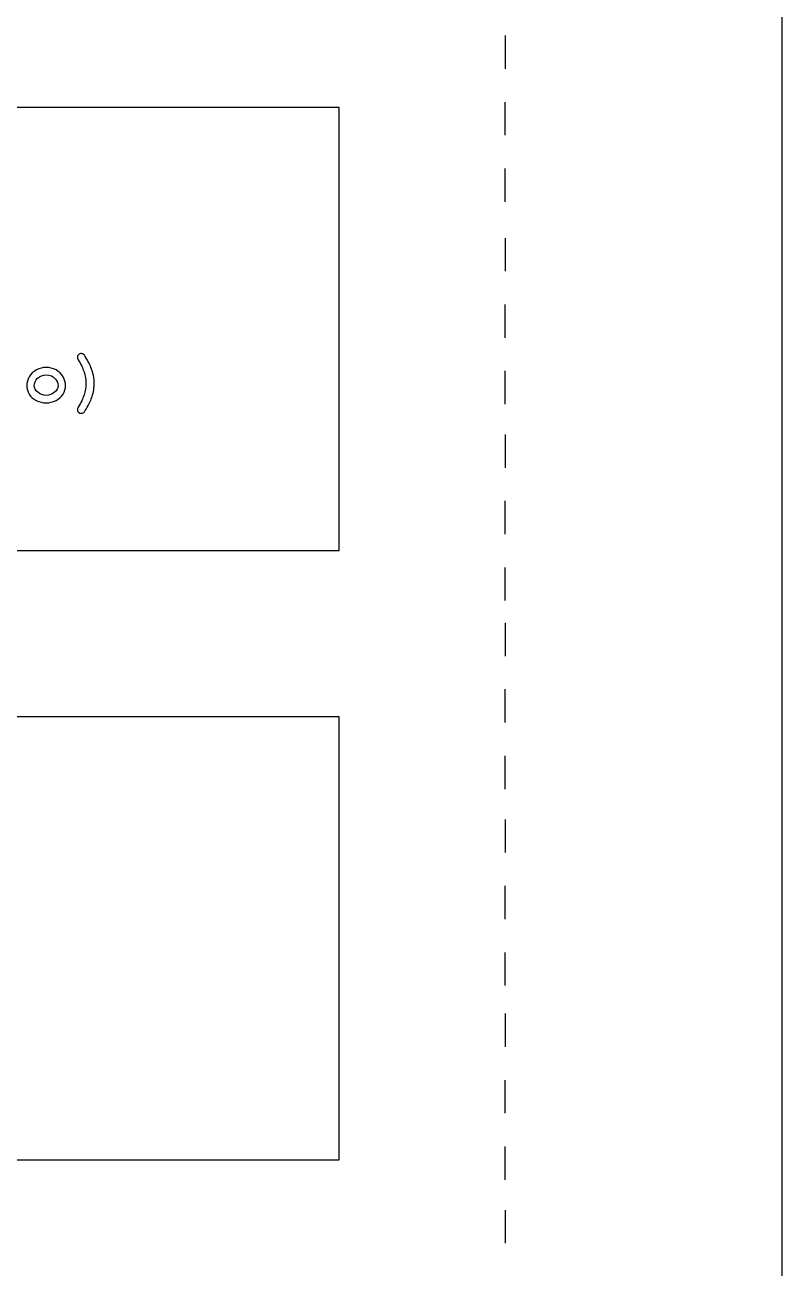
# Model space of a CAD drawing. Header units: millimetres. Extents: x 20 to 629, y 4 to 485.
# Drawn here: x 251.6 to 320, y 145.2 to 257.4 of the extents above; entities that cross this region are included whole.
import ezdxf

# ---------------------------------------------------------------- set-up
doc = ezdxf.new("R2010")
doc.units = ezdxf.units.MM
doc.header["$MEASUREMENT"] = 0
doc.layers.add('incisione', color=6, linetype='Continuous', true_color=0xff00ff)
doc.layers.add('taglio', color=178, linetype='Continuous', true_color=0x000000)

msp = doc.modelspace()

# ---------------------------------------------------------------- linework, layer by layer
at = {"layer": 'incisione'}
for points in [[(295, 256.48), (295, 253.48)], [(295, 247.48), (295, 250.48)], [(295, 241.48), (295, 244.48)], [(295, 238.21), (295, 235.21)], [(295, 229.21), (295, 232.21)], [(295, 223.21), (295, 226.21)], [(295, 220.48), (295, 217.48)], [(295, 211.48), (295, 214.48)], [(295, 205.48), (295, 208.48)], [(295, 203.48), (295, 200.48)], [(295, 194.48), (295, 197.48)], [(295, 188.48), (295, 191.48)], [(295, 185.74), (295, 182.74)], [(295, 176.74), (295, 179.74)], [(295, 170.74), (295, 173.74)], [(295, 168.21), (295, 165.21)], [(295, 159.21), (295, 162.21)], [(295, 153.21), (295, 156.21)], [(295, 150.48), (295, 147.48)]]:
    msp.add_lwpolyline(points, dxfattribs=at)
for points, knots in [([(257.88, 225.09), (257.88, 224.7), (257.81, 224.31), (257.69, 223.91), (257.59, 223.62), (257.45, 223.3), (257.25, 222.95), (257.1, 222.69), (257, 222.53), (256.93, 222.47), (256.86, 222.42), (256.79, 222.39), (256.7, 222.39), (256.61, 222.39), (256.52, 222.42), (256.46, 222.48), (256.39, 222.55), (256.36, 222.63), (256.36, 222.72), (256.36, 222.79), (256.39, 222.86), (256.44, 222.95), (256.68, 223.34), (256.85, 223.7), (256.96, 224.05), (257.07, 224.39), (257.12, 224.73), (257.12, 225.09), (257.12, 225.44), (257.07, 225.78), (256.96, 226.12), (256.85, 226.46), (256.68, 226.83), (256.44, 227.22), (256.39, 227.31), (256.36, 227.38), (256.36, 227.45), (256.36, 227.54), (256.39, 227.62), (256.46, 227.68), (256.52, 227.75), (256.61, 227.78), (256.7, 227.78), (256.78, 227.78), (256.86, 227.76), (256.92, 227.7), (257.01, 227.63), (257.12, 227.45), (257.27, 227.18), (257.48, 226.79), (257.62, 226.47), (257.7, 226.22), (257.82, 225.83), (257.88, 225.45), (257.88, 225.09)], [0, 0, 0, 0, 1, 1, 1, 2, 2, 2, 3, 3, 3, 4, 4, 4, 5, 5, 5, 6, 6, 6, 7, 7, 7, 8, 8, 8, 9, 9, 9, 10, 10, 10, 11, 11, 11, 12, 12, 12, 13, 13, 13, 14, 14, 14, 15, 15, 15, 16, 16, 16, 17, 17, 17, 18, 18, 18, 18]), ([(255.29, 224.88), (255.29, 224.62), (255.22, 224.37), (255.07, 224.13), (254.93, 223.89), (254.72, 223.69), (254.43, 223.55), (254.15, 223.4), (253.85, 223.33), (253.54, 223.33), (253.23, 223.33), (252.94, 223.4), (252.65, 223.55), (252.37, 223.69), (252.16, 223.88), (252.01, 224.12), (251.86, 224.37), (251.79, 224.62), (251.79, 224.89), (251.79, 225.16), (251.86, 225.43), (252.01, 225.69), (252.16, 225.95), (252.38, 226.15), (252.66, 226.3), (252.94, 226.45), (253.23, 226.53), (253.54, 226.53), (253.85, 226.53), (254.14, 226.45), (254.43, 226.3), (254.71, 226.15), (254.93, 225.94), (255.07, 225.68), (255.22, 225.42), (255.29, 225.16), (255.29, 224.88)], [0, 0, 0, 0, 1, 1, 1, 2, 2, 2, 3, 3, 3, 4, 4, 4, 5, 5, 5, 6, 6, 6, 7, 7, 7, 8, 8, 8, 9, 9, 9, 10, 10, 10, 11, 11, 11, 12, 12, 12, 12]), ([(254.61, 224.88), (254.61, 225.1), (254.54, 225.3), (254.38, 225.48), (254.17, 225.73), (253.89, 225.85), (253.54, 225.85), (253.23, 225.85), (252.98, 225.75), (252.77, 225.56), (252.57, 225.36), (252.47, 225.13), (252.47, 224.88), (252.47, 224.67), (252.57, 224.47), (252.78, 224.29), (252.98, 224.1), (253.24, 224.01), (253.54, 224.01), (253.84, 224.01), (254.1, 224.1), (254.3, 224.29), (254.51, 224.47), (254.61, 224.67), (254.61, 224.88)], [0, 0, 0, 0, 1, 1, 1, 2, 2, 2, 3, 3, 3, 4, 4, 4, 5, 5, 5, 6, 6, 6, 7, 7, 7, 8, 8, 8, 8])]:
    msp.add_open_spline(points, degree=3, knots=knots, dxfattribs=at)
at = {"layer": 'taglio'}
msp.add_line((320, 19), (320, 470), dxfattribs=at)
for points in [[(222, 250), (180, 250), (180, 210), (280, 210), (280, 250), (238, 250)], [(222, 195), (180, 195), (180, 155), (280, 155), (280, 195), (238, 195)]]:
    msp.add_lwpolyline(points, dxfattribs=at)

doc.saveas('drawing.dxf')
